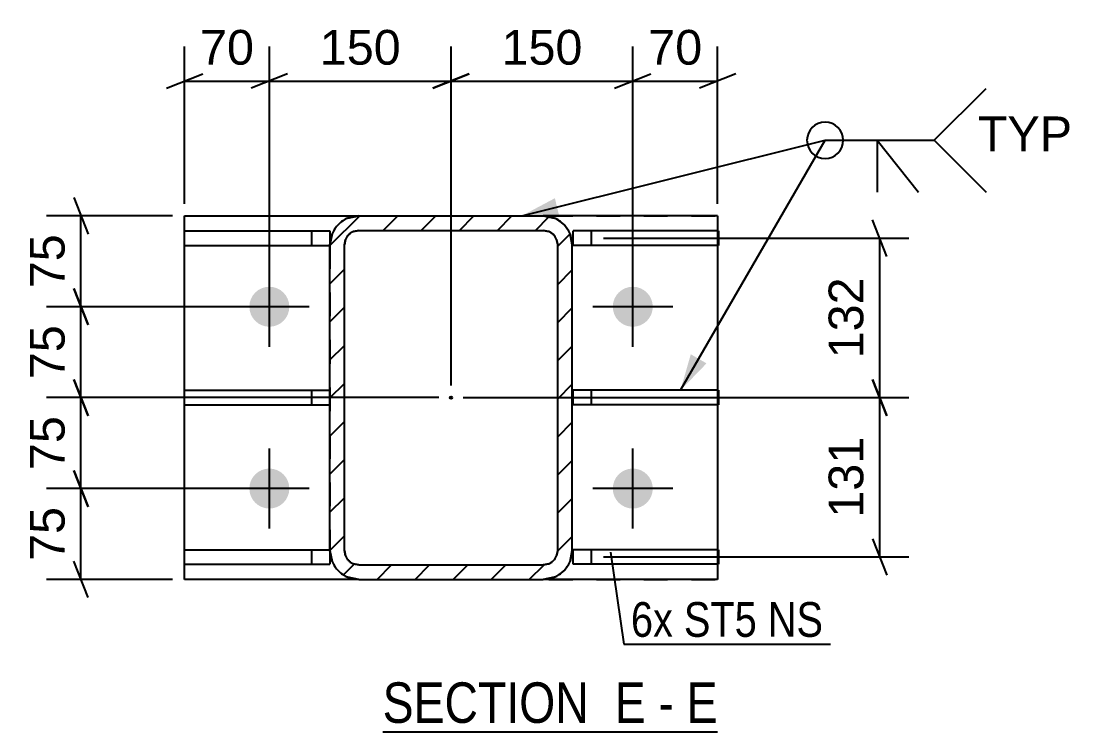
# Model space of a CAD drawing. Header units: millimetres. Extents: x 0 to 841, y 0 to 1249.
# Drawn here: x 380.2 to 467, y 155.3 to 213.9 of the extents above; entities that cross this region are included whole.
import ezdxf

# ---------------------------------------------------------------- set-up
doc = ezdxf.new("R2010")
doc.units = ezdxf.units.MM
doc.linetypes.add('DXK_LINE_DOT2', pattern=[3.9198, 1.9599, -1.9599])
doc.linetypes.add('DXK_LINE_DOT3', pattern=[5.9187, 2.979, -0.9799, 0.9799, -0.9799])
doc.styles.add('Arial', font='ARIAL.TTF', dxfattribs={"height": 0.2})
doc.styles.add('Arial Narrow', font='ARIALN.TTF', dxfattribs={"height": 0.2})

# ---------------------------------------------------------------- blocks, each defined once
blk = doc.blocks.new('Unknown-284856767-15 - 3459')
at = {"color": 6, "linetype": 'Continuous'}
blk.add_line((410.077, 155.252), (437.724, 155.252), dxfattribs=at)
at = {"color": 0, "linetype": 'Continuous'}
for points in [[(428.185, 156.002), (428.185, 159.502), (410.077, 159.502), (410.077, 156.002)], [(431.792, 156.002), (431.792, 159.502), (429.235, 159.502), (429.235, 156.002)], [(434.117, 156.002), (434.117, 159.502), (432.842, 159.502), (432.842, 156.002)], [(437.724, 156.002), (437.724, 159.502), (435.167, 159.502), (435.167, 156.002)]]:
    blk.add_wipeout(points, dxfattribs=at)
at = {"color": 7, "linetype": 'Continuous', "style": 'Arial Narrow'}
for s, height, p in [('SECTION ', 3.3405, (410.077, 156.002)), ('E', 3.34, (429.235, 156.002)), ('E', 3.34, (435.167, 156.002)), ('-', 3.34, (432.842, 156.002))]:
    blk.add_text(s, height=height, dxfattribs=at).set_placement(p)
blk = doc.blocks.new('Part-284856767-3468 - 3459')
at = {"color": 2, "linetype": 'Continuous'}
for p, q in [((393.723, 182.242), (393.723, 183.442)), ((393.723, 183.442), (405.723, 183.442)), ((393.723, 182.242), (405.723, 182.242))]:
    blk.add_line(p, q, dxfattribs=at)
at = {"color": 7, "linetype": 'DXK_LINE_DOT2'}
for p, q in [((404.223, 182.242), (404.223, 183.442)), ((405.723, 183.442), (405.723, 182.242))]:
    blk.add_line(p, q, dxfattribs=at)
blk = doc.blocks.new('Part-284856767-3473 - 3459')
at = {"color": 2, "linetype": 'Continuous'}
for p, q in [((393.723, 195.392), (393.723, 196.592)), ((393.723, 196.592), (405.723, 196.592)), ((405.723, 196.592), (405.723, 195.435)), ((393.723, 195.392), (405.723, 195.392))]:
    blk.add_line(p, q, dxfattribs=at)
at = {"color": 7, "linetype": 'DXK_LINE_DOT2'}
for p, q in [((404.223, 195.392), (404.223, 196.592)), ((405.723, 195.435), (405.723, 195.392))]:
    blk.add_line(p, q, dxfattribs=at)
blk = doc.blocks.new('Bolt-284856767-3550 - 3459')
at = {"linetype": 'Continuous'}
for points in [[(399.073, 190.335, -1), (402.373, 190.335, -1)], [(429.073, 190.335, -1), (432.373, 190.335, -1)], [(399.073, 175.335, -1), (402.373, 175.335, -1)], [(429.073, 175.335, -1), (432.373, 175.335, -1)]]:
    blk.add_hatch(color=1, dxfattribs=at).paths.add_polyline_path(points)
at = {"color": 1, "linetype": 'Continuous'}
for p, q in [((400.723, 187.035), (400.723, 193.635)), ((430.723, 187.035), (430.723, 193.635)), ((404.023, 190.335), (397.423, 190.335)), ((434.023, 190.335), (427.423, 190.335)), ((400.723, 172.035), (400.723, 178.635)), ((430.723, 172.035), (430.723, 178.635)), ((404.023, 175.335), (397.423, 175.335)), ((434.023, 175.335), (427.423, 175.335))]:
    blk.add_line(p, q, dxfattribs=at)
blk = doc.blocks.new('Part-284856767-3478 - 3459')
at = {"color": 2, "linetype": 'Continuous'}
for p, q in [((393.723, 169.092), (393.723, 170.292)), ((393.723, 170.292), (405.723, 170.292)), ((405.723, 170.235), (405.723, 169.092)), ((393.723, 169.092), (405.723, 169.092))]:
    blk.add_line(p, q, dxfattribs=at)
at = {"color": 7, "linetype": 'DXK_LINE_DOT2'}
for p, q in [((404.223, 169.092), (404.223, 170.292)), ((405.723, 170.235), (405.723, 170.292)), ((405.723, 170.292), (405.723, 170.235))]:
    blk.add_line(p, q, dxfattribs=at)
blk = doc.blocks.new('Part-284856767-3571 - 3459')
at = {"linetype": 'Continuous'}
h = blk.add_hatch(dxfattribs=at)
h.set_pattern_fill('', scale=0.7, style=0, pattern_type=0)
h.set_pattern_definition([(45, (405.7232, 170.2347), (-1.57154, 1.57154), [])])
h.paths.add_polyline_path([(405.723, 195.435), (405.723, 170.235), (405.906, 169.316), (406.426, 168.538), (407.205, 168.017), (408.123, 167.835), (423.323, 167.835), (424.242, 168.017), (425.02, 168.538), (425.541, 169.316), (425.723, 170.235), (425.723, 195.435), (425.541, 196.353), (425.02, 197.132), (424.242, 197.652), (423.323, 197.835), (408.123, 197.835), (407.205, 197.652), (406.426, 197.132), (405.906, 196.353)])
h.paths.add_polyline_path([(407.275, 196.283), (407.664, 196.543), (408.123, 196.635), (423.323, 196.635), (423.782, 196.543), (424.172, 196.283), (424.432, 195.894), (424.523, 195.435), (424.523, 170.235), (424.432, 169.775), (424.172, 169.386), (423.782, 169.126), (423.323, 169.035), (408.123, 169.035), (407.664, 169.126), (407.275, 169.386), (407.015, 169.775), (406.923, 170.235), (406.923, 195.435), (407.015, 195.894)])
blk.add_hatch(color=246, dxfattribs=at).paths.add_polyline_path([(415.723, 182.735, -1), (415.723, 182.935, -1)])
at = {"color": 7, "linetype": 'DXK_LINE_DOT2'}
for p, q in [((407.205, 197.652), (408.123, 197.835)), ((408.123, 197.835), (423.323, 197.835)), ((423.323, 197.835), (424.242, 197.652)), ((405.723, 195.435), (405.906, 196.353)), ((408.123, 196.635), (407.664, 196.543)), ((408.123, 196.635), (423.323, 196.635)), ((423.782, 196.543), (423.323, 196.635)), ((425.541, 196.353), (425.723, 195.435)), ((405.723, 195.435), (405.723, 170.235)), ((407.015, 195.894), (406.923, 195.435)), ((406.923, 170.235), (406.923, 195.435)), ((424.523, 195.435), (424.432, 195.894)), ((424.523, 170.235), (424.523, 195.435)), ((425.723, 170.235), (425.723, 195.435)), ((405.906, 169.316), (405.723, 170.235)), ((406.923, 170.235), (407.015, 169.775)), ((424.432, 169.775), (424.523, 170.235)), ((425.723, 170.235), (425.541, 169.316)), ((407.664, 169.126), (408.123, 169.035)), ((408.123, 169.035), (423.323, 169.035)), ((423.323, 169.035), (423.782, 169.126)), ((408.123, 167.835), (407.205, 168.017)), ((408.123, 167.835), (423.323, 167.835)), ((424.242, 168.017), (423.323, 167.835))]:
    blk.add_line(p, q, dxfattribs=at)
at = {"color": 2, "linetype": 'Continuous'}
for p, q in [((408.123, 197.835), (407.205, 197.652)), ((408.123, 197.835), (423.323, 197.835)), ((424.242, 197.652), (423.323, 197.835)), ((405.906, 196.353), (405.723, 195.435)), ((407.664, 196.543), (408.123, 196.635)), ((408.123, 196.635), (423.323, 196.635)), ((423.323, 196.635), (423.782, 196.543)), ((425.723, 195.435), (425.541, 196.353)), ((405.723, 170.235), (405.723, 195.435)), ((406.923, 195.435), (407.015, 195.894)), ((406.923, 170.235), (406.923, 195.435)), ((424.432, 195.894), (424.523, 195.435)), ((424.523, 170.235), (424.523, 195.435)), ((425.723, 170.235), (425.723, 195.435)), ((405.723, 170.235), (405.906, 169.316)), ((407.015, 169.775), (406.923, 170.235)), ((424.523, 170.235), (424.432, 169.775)), ((425.541, 169.316), (425.723, 170.235)), ((408.123, 169.035), (407.664, 169.126)), ((408.123, 169.035), (423.323, 169.035)), ((423.782, 169.126), (423.323, 169.035)), ((407.205, 168.017), (408.123, 167.835)), ((408.123, 167.835), (423.323, 167.835)), ((423.323, 167.835), (424.242, 168.017))]:
    blk.add_line(p, q, dxfattribs=at)
at = {"color": 7, "linetype": 'DXK_LINE_DOT3'}
blk.add_line((415.723, 182.835), (415.723, 182.835), dxfattribs=at)
at = {"color": 246, "linetype": 'DXK_LINE_DOT2'}
blk.add_line((415.723, 182.835), (415.723, 182.835), dxfattribs=at)
at = {"color": 246, "linetype": 'Continuous'}
blk.add_circle((415.723, 182.835), 0.1, dxfattribs=at)
at = {"color": 7, "linetype": 'DXK_LINE_DOT2'}
for centre, radius, start, end in [((408.123, 195.435), 2.4, 112.5, 157.5), ((423.323, 195.435), 2.4, 22.5, 67.5), ((408.123, 195.435), 1.2, 112.5, 157.5), ((423.323, 195.435), 1.2, 22.5, 67.5), ((408.123, 170.235), 2.4, 202.5, 247.5), ((408.123, 170.235), 1.2, 202.5, 247.5), ((423.323, 170.235), 1.2, 292.5, 337.5), ((423.323, 170.235), 2.4, 292.5, 337.5)]:
    blk.add_arc(centre, radius, start, end, dxfattribs=at)
at = {"color": 2, "linetype": 'Continuous'}
for centre, radius, start, end in [((408.123, 195.435), 2.4, 112.5, 157.5), ((423.323, 195.435), 2.4, 22.5, 67.5), ((408.123, 195.435), 1.2, 112.5, 157.5), ((423.323, 195.435), 1.2, 22.5, 67.5), ((408.123, 170.235), 2.4, 202.5, 247.5), ((408.123, 170.235), 1.2, 202.5, 247.5), ((423.323, 170.235), 1.2, 292.5, 337.5), ((423.323, 170.235), 2.4, 292.5, 337.5)]:
    blk.add_arc(centre, radius, start, end, dxfattribs=at)
blk = doc.blocks.new('Part-284856767-3483 - 3459')
at = {"color": 2, "linetype": 'Continuous'}
for p, q in [((437.803, 183.442), (425.803, 183.442)), ((425.803, 182.242), (425.803, 183.442)), ((437.803, 183.442), (437.803, 182.242)), ((437.803, 182.242), (425.803, 182.242))]:
    blk.add_line(p, q, dxfattribs=at)
at = {"color": 7, "linetype": 'DXK_LINE_DOT2'}
blk.add_line((427.303, 182.242), (427.303, 183.442), dxfattribs=at)
blk = doc.blocks.new('Part-284856767-3488 - 3459')
at = {"color": 2, "linetype": 'Continuous'}
for p, q in [((437.803, 196.592), (425.803, 196.592)), ((425.803, 195.392), (425.803, 196.592)), ((437.803, 196.592), (437.803, 195.392)), ((437.803, 195.392), (425.803, 195.392))]:
    blk.add_line(p, q, dxfattribs=at)
at = {"color": 7, "linetype": 'DXK_LINE_DOT2'}
blk.add_line((427.303, 195.392), (427.303, 196.592), dxfattribs=at)
blk = doc.blocks.new('Part-284856767-3493 - 3459')
at = {"color": 2, "linetype": 'Continuous'}
for p, q in [((437.803, 170.292), (425.803, 170.292)), ((425.803, 169.092), (425.803, 170.292)), ((437.803, 170.292), (437.803, 169.092)), ((437.803, 169.092), (425.803, 169.092))]:
    blk.add_line(p, q, dxfattribs=at)
at = {"color": 7, "linetype": 'DXK_LINE_DOT2'}
blk.add_line((427.303, 169.092), (427.303, 170.292), dxfattribs=at)
blk = doc.blocks.new('Part-284856767-3574 - 3459')
at = {"color": 2, "linetype": 'Continuous'}
for p, q in [((393.723, 167.835), (393.723, 197.835)), ((393.723, 197.835), (408.123, 197.835)), ((437.723, 197.835), (423.323, 197.835)), ((437.723, 197.835), (437.723, 196.592)), ((437.723, 195.392), (437.723, 183.442)), ((437.723, 182.242), (437.723, 170.292)), ((437.723, 169.092), (437.723, 167.835)), ((408.123, 167.835), (393.723, 167.835)), ((437.723, 167.835), (423.323, 167.835))]:
    blk.add_line(p, q, dxfattribs=at)
at = {"color": 7, "linetype": 'DXK_LINE_DOT2'}
for p, q in [((408.123, 197.835), (437.723, 197.835)), ((408.123, 197.835), (423.323, 197.835)), ((437.723, 196.592), (437.723, 195.392)), ((437.723, 183.442), (437.723, 182.242)), ((437.723, 170.292), (437.723, 169.092)), ((408.123, 167.835), (437.723, 167.835)), ((408.123, 167.835), (423.323, 167.835))]:
    blk.add_line(p, q, dxfattribs=at)
blk = doc.blocks.new('StraightDimension-284856767-3622 - 3459')
at = {"color": 7, "linetype": 'Continuous'}
for p, q in [((400.723, 191.335), (400.723, 211.808)), ((415.723, 183.835), (415.723, 211.808)), ((402.223, 209.558), (399.223, 208.358)), ((414.223, 208.358), (417.223, 209.558)), ((400.723, 208.958), (415.723, 208.958))]:
    blk.add_line(p, q, dxfattribs=at)
at = {"color": 0}
blk.add_wipeout([(412.159, 209.708), (412.159, 213.908), (404.288, 213.908), (404.288, 209.708)], dxfattribs=at)
at = {"color": 3, "style": 'Arial'}
blk.add_text('150', height=2.8652, dxfattribs=at).set_placement((404.888, 210.308))
blk = doc.blocks.new('StraightDimension-284856767-3633 - 3459')
at = {"color": 7, "linetype": 'Continuous'}
for p, q in [((430.723, 191.335), (430.723, 211.808)), ((437.723, 198.835), (437.723, 211.808)), ((429.223, 208.358), (432.223, 209.558)), ((439.223, 209.558), (436.223, 208.358)), ((430.723, 208.958), (437.723, 208.958))]:
    blk.add_line(p, q, dxfattribs=at)
at = {"color": 0}
blk.add_wipeout([(437.047, 209.708), (437.047, 213.908), (431.4, 213.908), (431.4, 209.708)], dxfattribs=at)
at = {"color": 3, "style": 'Arial'}
blk.add_text('70', height=2.8652, dxfattribs=at).set_placement((432, 210.308))
blk = doc.blocks.new('StraightDimension-284856767-3694 - 3459')
at = {"color": 7, "linetype": 'Continuous'}
for p, q in [((451.702, 194.492), (450.502, 197.492)), ((428.303, 195.992), (453.502, 195.992)), ((451.102, 182.835), (451.102, 195.992)), ((450.502, 184.335), (451.702, 181.335)), ((416.723, 182.835), (453.502, 182.835))]:
    blk.add_line(p, q, dxfattribs=at)
at = {"color": 0}
blk.add_wipeout([(450.352, 193.349), (446.152, 193.349), (446.152, 185.478), (450.352, 185.478)], dxfattribs=at)
at = {"color": 3, "style": 'Arial'}
blk.add_text('132', height=2.8652, rotation=90.00021, dxfattribs=at).set_placement((449.752, 186.078))
blk = doc.blocks.new('StraightDimension-284856767-3665 - 3459')
at = {"color": 7, "linetype": 'Continuous'}
for p, q in [((384.575, 184.335), (385.775, 181.335)), ((414.723, 182.835), (382.325, 182.835)), ((385.175, 175.335), (385.175, 182.835)), ((385.775, 173.835), (384.575, 176.835)), ((399.723, 175.335), (382.325, 175.335))]:
    blk.add_line(p, q, dxfattribs=at)
at = {"color": 0}
blk.add_wipeout([(384.425, 181.908), (380.225, 181.908), (380.225, 176.261), (384.425, 176.261)], dxfattribs=at)
at = {"color": 3, "style": 'Arial'}
blk.add_text('75', height=2.8652, rotation=90.00021, dxfattribs=at).set_placement((383.825, 176.861))
blk = doc.blocks.new('StraightDimension-284856767-3601 - 3459')
at = {"color": 7, "linetype": 'Continuous'}
for p, q in [((393.723, 198.835), (393.723, 211.808)), ((400.723, 191.335), (400.723, 211.808)), ((392.223, 208.358), (395.223, 209.558)), ((402.223, 209.558), (399.223, 208.358)), ((393.723, 208.958), (400.723, 208.958))]:
    blk.add_line(p, q, dxfattribs=at)
at = {"color": 0}
blk.add_wipeout([(400.047, 209.708), (400.047, 213.908), (394.4, 213.908), (394.4, 209.708)], dxfattribs=at)
at = {"color": 3, "style": 'Arial'}
blk.add_text('70', height=2.8652, dxfattribs=at).set_placement((395, 210.308))
blk = doc.blocks.new('StraightDimension-284856767-3611 - 3459')
at = {"color": 7, "linetype": 'Continuous'}
for p, q in [((415.723, 183.835), (415.723, 211.808)), ((430.723, 191.335), (430.723, 211.808)), ((417.223, 209.558), (414.223, 208.358)), ((429.223, 208.358), (432.223, 209.558)), ((415.723, 208.958), (430.723, 208.958))]:
    blk.add_line(p, q, dxfattribs=at)
at = {"color": 0}
blk.add_wipeout([(427.159, 209.708), (427.159, 213.908), (419.288, 213.908), (419.288, 209.708)], dxfattribs=at)
at = {"color": 3, "style": 'Arial'}
blk.add_text('150', height=2.8652, dxfattribs=at).set_placement((419.888, 210.308))
blk = doc.blocks.new('StraightDimension-284856767-3644 - 3459')
at = {"color": 7, "linetype": 'Continuous'}
for p, q in [((384.575, 191.835), (385.775, 188.835)), ((399.723, 190.335), (382.325, 190.335)), ((385.175, 182.835), (385.175, 190.335)), ((385.775, 181.335), (384.575, 184.335)), ((414.723, 182.835), (382.325, 182.835))]:
    blk.add_line(p, q, dxfattribs=at)
at = {"color": 0}
blk.add_wipeout([(384.425, 189.408), (380.225, 189.408), (380.225, 183.761), (384.425, 183.761)], dxfattribs=at)
at = {"color": 3, "style": 'Arial'}
blk.add_text('75', height=2.8652, rotation=90.00021, dxfattribs=at).set_placement((383.825, 184.361))
blk = doc.blocks.new('StraightDimension-284856767-3655 - 3459')
at = {"color": 7, "linetype": 'Continuous'}
for p, q in [((384.575, 176.835), (385.775, 173.835)), ((399.723, 175.335), (382.325, 175.335)), ((385.175, 167.835), (385.175, 175.335)), ((385.775, 166.335), (384.575, 169.335)), ((392.723, 167.835), (382.325, 167.835))]:
    blk.add_line(p, q, dxfattribs=at)
at = {"color": 0}
blk.add_wipeout([(384.425, 174.408), (380.225, 174.408), (380.225, 168.761), (384.425, 168.761)], dxfattribs=at)
at = {"color": 3, "style": 'Arial'}
blk.add_text('75', height=2.8652, rotation=90.00021, dxfattribs=at).set_placement((383.825, 169.361))
blk = doc.blocks.new('StraightDimension-284856767-3676 - 3459')
at = {"color": 7, "linetype": 'Continuous'}
for p, q in [((384.575, 199.335), (385.775, 196.335)), ((392.723, 197.835), (382.325, 197.835)), ((385.175, 190.335), (385.175, 197.835)), ((385.775, 188.835), (384.575, 191.835)), ((399.723, 190.335), (382.325, 190.335))]:
    blk.add_line(p, q, dxfattribs=at)
at = {"color": 0}
blk.add_wipeout([(384.425, 196.908), (380.225, 196.908), (380.225, 191.261), (384.425, 191.261)], dxfattribs=at)
at = {"color": 3, "style": 'Arial'}
blk.add_text('75', height=2.8652, rotation=90.00021, dxfattribs=at).set_placement((383.825, 191.861))
blk = doc.blocks.new('StraightDimension-284856767-3687 - 3459')
at = {"color": 7, "linetype": 'Continuous'}
for p, q in [((451.702, 181.335), (450.502, 184.335)), ((416.723, 182.835), (453.502, 182.835)), ((451.102, 169.692), (451.102, 182.835)), ((450.502, 171.192), (451.702, 168.192)), ((428.303, 169.692), (453.502, 169.692))]:
    blk.add_line(p, q, dxfattribs=at)
at = {"color": 0}
blk.add_wipeout([(450.352, 180.199), (446.152, 180.199), (446.152, 172.328), (450.352, 172.328)], dxfattribs=at)
at = {"color": 3, "style": 'Arial'}
blk.add_text('131', height=2.8652, rotation=90.00021, dxfattribs=at).set_placement((449.752, 172.928))
blk = doc.blocks.new('WeldMark-284856767-3701 - 3459')
at = {"linetype": 'Continuous'}
for points in [[(424.653, 197.831), (421.56, 197.835), (424.29, 199.287)], [(436.809, 185.662), (434.657, 183.442), (435.511, 186.414)]]:
    blk.add_hatch(color=30, dxfattribs=at).paths.add_polyline_path(points)
at = {"color": 30, "linetype": 'Continuous'}
for p, q in [((421.56, 197.835), (446.6, 204.067)), ((434.657, 183.442), (446.6, 204.067)), ((446.6, 204.067), (455.6, 204.067))]:
    blk.add_line(p, q, dxfattribs=at)
at = {"color": 3, "linetype": 'Continuous'}
for q in [(454.314, 199.781), (450.886, 199.781)]:
    blk.add_line((450.886, 204.067), q, dxfattribs=at)
for start, end in [(90, 270), (270, 90)]:
    blk.add_arc((446.6, 204.067), 1.5, start, end, dxfattribs=at)
at = {"color": 0, "linetype": 'Continuous'}
blk.add_wipeout([(466.975, 203.167), (466.975, 206.167), (459.2, 206.167), (459.2, 203.167)], dxfattribs=at)
blk.add_wipeout([(466.975, 203.167), (466.975, 206.167), (459.2, 206.167), (459.2, 203.167)], dxfattribs=at)
at = {"color": 3, "linetype": 'Continuous'}
for q in [(459.886, 208.352), (459.886, 199.781)]:
    blk.add_line((455.6, 204.067), q, dxfattribs=at)
at = {"color": 3, "linetype": 'Continuous', "style": 'Arial'}
blk.add_text('TYP', height=2.8652, dxfattribs=at).set_placement((459.2, 203.167))
blk = doc.blocks.new('MarkSet-284856767-3758 - 3459')
at = {"color": 30, "linetype": 'Continuous'}
for p, q in [((428.873, 170.095), (429.97, 162.502)), ((429.97, 162.502), (447.032, 162.502))]:
    blk.add_line(p, q, dxfattribs=at)
at = {"color": 0}
for points in [[(434.042, 163.102), (434.042, 166.102), (430.57, 166.102), (430.57, 163.102)], [(440.968, 163.102), (440.968, 166.102), (434.942, 166.102), (434.942, 163.102)], [(446.432, 163.102), (446.432, 166.102), (441.868, 166.102), (441.868, 163.102)]]:
    blk.add_wipeout(points, dxfattribs=at)
for points in [[(434.042, 163.102), (434.042, 166.102), (430.57, 166.102), (430.57, 163.102)], [(440.968, 163.102), (440.968, 166.102), (434.942, 166.102), (434.942, 163.102)], [(446.432, 163.102), (446.432, 166.102), (441.868, 166.102), (441.868, 163.102)]]:
    blk.add_wipeout(points, dxfattribs=at)
at = {"color": 3, "style": 'Arial Narrow'}
for s, p in [('6x', (430.57, 163.102)), ('ST5', (434.942, 163.102)), ('NS', (441.868, 163.102))]:
    blk.add_text(s, height=2.8633, dxfattribs=at).set_placement(p)

msp = doc.modelspace()

# ---------------------------------------------------------------- block references
for name in ['Part-284856767-3574 - 3459', 'Part-284856767-3571 - 3459', 'Part-284856767-3473 - 3459', 'Part-284856767-3488 - 3459', 'Bolt-284856767-3550 - 3459', 'Part-284856767-3468 - 3459', 'Part-284856767-3483 - 3459', 'Part-284856767-3478 - 3459', 'Part-284856767-3493 - 3459', 'Unknown-284856767-15 - 3459']:
    msp.add_blockref(name, (0, 0))

# ---------------------------------------------------------------- next in the draw order: block references
for name in ['StraightDimension-284856767-3622 - 3459', 'StraightDimension-284856767-3633 - 3459']:
    msp.add_blockref(name, (0, 0))

# ---------------------------------------------------------------- next in the draw order: block references
for name in ['StraightDimension-284856767-3601 - 3459', 'StraightDimension-284856767-3694 - 3459', 'StraightDimension-284856767-3665 - 3459']:
    msp.add_blockref(name, (0, 0))

# ---------------------------------------------------------------- next in the draw order: block references
for name in ['StraightDimension-284856767-3611 - 3459', 'StraightDimension-284856767-3655 - 3459']:
    msp.add_blockref(name, (0, 0))

# ---------------------------------------------------------------- next in the draw order: block references
for name in ['StraightDimension-284856767-3644 - 3459', 'StraightDimension-284856767-3687 - 3459']:
    msp.add_blockref(name, (0, 0))

# ---------------------------------------------------------------- next in the draw order: block references
for name in ['WeldMark-284856767-3701 - 3459', 'StraightDimension-284856767-3676 - 3459', 'MarkSet-284856767-3758 - 3459']:
    msp.add_blockref(name, (0, 0))

doc.saveas('drawing.dxf')
